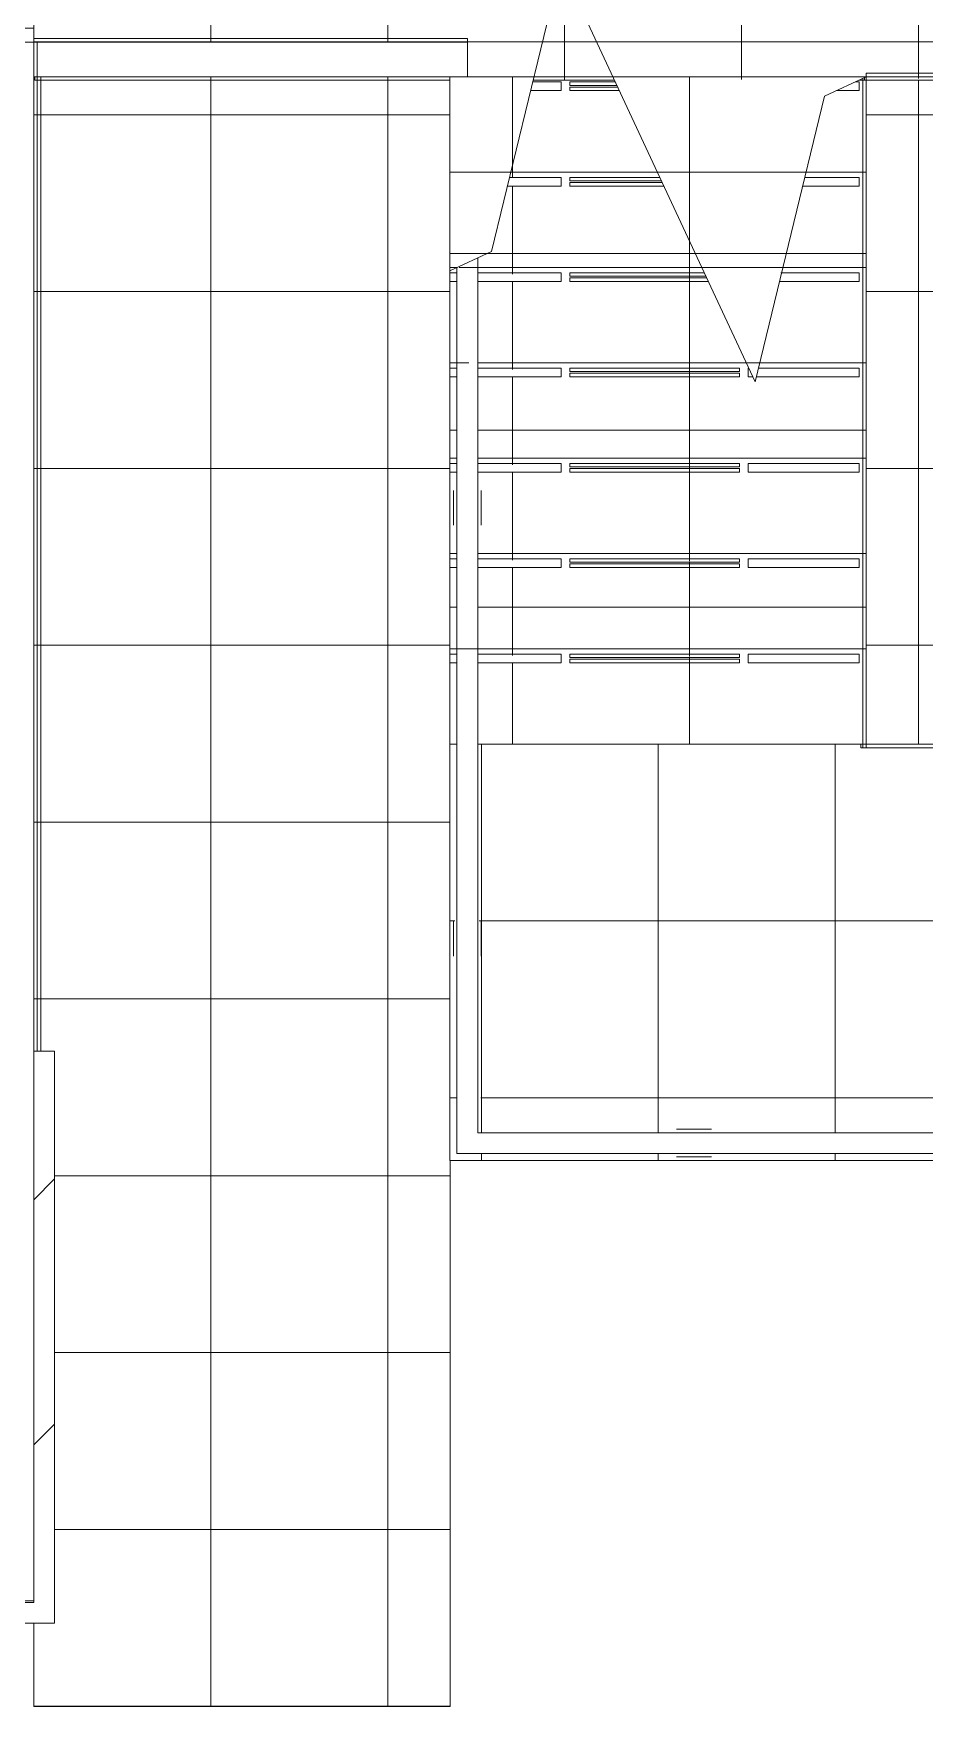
# Model space of a CAD drawing. Header units: metres. Extents: x 3856 to 4207, y -1118 to -691.
# Drawn here: x 3949.831 to 3952.4, y -996.427 to -991.602 of the extents above; entities that cross this region are included whole.
import ezdxf

# ---------------------------------------------------------------- set-up
doc = ezdxf.new("R2010")
doc.units = ezdxf.units.M
doc.linetypes.add('Basculante', pattern=[0.003, 0.002, -0.001])
doc.linetypes.add('Derribado', pattern=[0.0048, 0.0032, -0.0016])
for name, color, linetype, lineweight in [('_Above_ Nosing Lines', 7, 'Basculante', 9), ('_Above_ Outlines', 7, 'Basculante', 9), ('_Above_ Riser Lines', 7, 'Basculante', 9), ('Balusters', 7, 'Continuous', 9), ('Cut Marks', 7, 'Continuous', 9), ('Cut Pattern', 7, 'Continuous', 18), ('Detail Items', 7, 'Continuous', 9), ('Doors', 7, 'Continuous', 9), ('Floors', 7, 'Continuous', 9), ('Linea de proyección', 7, 'Derribado', 9), ('Nosing Lines', 7, 'Continuous', 9), ('Outlines', 7, 'Continuous', 9), ('Panel', 7, 'Continuous', 9), ('Railings', 7, 'Continuous', 9), ('Riser Lines', 7, 'Basculante', 9), ('Surface Pattern', 7, 'Continuous', 9), ('Top Rails', 7, 'Continuous', 9), ('Treads_Risers', 7, 'Continuous', 9), ('Walls', 7, 'Continuous', 9)]:
    doc.layers.add(name, color=color, linetype=linetype, lineweight=lineweight)
pattern_1 = [(0, (3952.232, -991.727), (0, 0.51), []), (90, (3952.232, -991.727), (-0.51, 3e-17), [])]
pattern_2 = [(45, (0, 0), (-0.35355339, 0.35355339), [])]

# ---------------------------------------------------------------- blocks, each defined once
blk = doc.blocks.new('COUR-PUERTA-SIMPLE - 100 cm x 210 cm-12032427-IMPLANTACIÓN - KIT COMERCIAL')
at = {"layer": 'Detail Items'}
for p, q in [((0.44, -0.04), (0.48, -0.04)), ((0.44, -1), (0.44, -0.04)), ((0.44, -0.04), (0.44, -1)), ((0.48, -0.04), (0.44, -0.04)), ((0.46, -0.04), (0.46, -0.0415)), ((0.48, -0.04), (0.48, -1)), ((0.48, -1), (0.48, -0.04)), ((0.48, -1), (0.44, -1)), ((0.44, -1), (0.48, -1))]:
    blk.add_line(p, q, dxfattribs=at)
at = {"layer": 'Doors'}
for p, q in [((-0.5, 0.05), (-0.46, 0.05)), ((-0.5, -0.05), (-0.5, 0.05)), ((-0.46, 0.05), (-0.46, 0)), ((0.46, 0.05), (0.5, 0.05)), ((0.46, 0), (0.46, 0.05)), ((0.5, 0.05), (0.5, -0.05)), ((-0.48, 0), (-0.48, -0.05)), ((-0.46, 0), (-0.48, 0)), ((-0.3857, 0.0064), (-0.389, 0)), ((-0.3543, 0.0064), (-0.3857, 0.0064)), ((-0.3543, 0.0064), (-0.3857, 0.0064)), ((-0.3827, 0.0254), (-0.3827, 0.0222)), ((-0.37, 0.0254), (-0.3827, 0.0254)), ((-0.3827, 0.0222), (-0.37, 0.0222)), ((-0.3827, 0.0222), (-0.3827, 0.0064)), ((-0.3573, 0.0222), (-0.3827, 0.0222)), ((-0.3573, 0.0222), (-0.3827, 0.0222)), ((-0.3827, 0.0064), (-0.3573, 0.0064)), ((-0.3827, 0.0064), (-0.3573, 0.0064)), ((-0.37, 0.0254), (-0.2842, 0.0254)), ((-0.2842, 0.0254), (-0.37, 0.0254)), ((-0.37, 0.0254), (-0.37, 0.0222)), ((-0.37, 0.0222), (-0.37, 0.0254)), ((-0.37, 0.0222), (-0.2842, 0.0222)), ((-0.2842, 0.0222), (-0.37, 0.0222)), ((-0.3573, 0.0064), (-0.3573, 0.0222)), ((-0.3509, 0), (-0.3543, 0.0064)), ((-0.2842, 0.0222), (-0.2842, 0.0099)), ((-0.2842, 0.0099), (-0.2842, 0.0222)), ((-0.2842, 0.0099), (-0.2811, 0.0099)), ((-0.2811, 0.0099), (-0.2842, 0.0099)), ((-0.2811, 0.0099), (-0.2811, 0.0223)), ((-0.2811, 0.0223), (-0.2811, 0.0099)), ((-0.389, -0.04), (-0.3857, -0.0464)), ((-0.3857, -0.0464), (-0.3543, -0.0464)), ((-0.3857, -0.0464), (-0.3543, -0.0464)), ((-0.3827, -0.0464), (-0.3827, -0.0622)), ((-0.3573, -0.0464), (-0.3827, -0.0464)), ((-0.3573, -0.0464), (-0.3827, -0.0464)), ((-0.3573, -0.0622), (-0.3573, -0.0464)), ((-0.3543, -0.0464), (-0.3509, -0.04)), ((0.48, 0), (0.46, 0)), ((0.48, -0.04), (0.48, 0)), ((-0.48, -0.05), (-0.5, -0.05)), ((-0.3827, -0.0622), (-0.3827, -0.0654)), ((-0.37, -0.0622), (-0.3827, -0.0622)), ((-0.3827, -0.0622), (-0.3573, -0.0622)), ((-0.3827, -0.0622), (-0.3573, -0.0622)), ((-0.3827, -0.0654), (-0.37, -0.0654)), ((-0.37, -0.0622), (-0.2842, -0.0622)), ((-0.2842, -0.0622), (-0.37, -0.0622)), ((-0.37, -0.0654), (-0.37, -0.0622)), ((-0.37, -0.0622), (-0.37, -0.0654)), ((-0.37, -0.0654), (-0.2842, -0.0654)), ((-0.2842, -0.0654), (-0.37, -0.0654)), ((-0.2842, -0.0622), (-0.2842, -0.0499)), ((-0.2842, -0.0499), (-0.2842, -0.0622)), ((-0.2842, -0.0499), (-0.2811, -0.0499)), ((-0.2811, -0.0499), (-0.2842, -0.0499)), ((-0.2811, -0.0499), (-0.2811, -0.0623)), ((-0.2811, -0.0623), (-0.2811, -0.0499)), ((0.5, -0.05), (0.48, -0.05))]:
    blk.add_line(p, q, dxfattribs=at)
at = {"layer": 'Doors', "flags": 128}
for points in [[(-0.2842, 0.0254), (-0.2835, 0.0253), (-0.2829, 0.0251), (-0.2823, 0.0247), (-0.2818, 0.0242), (-0.2814, 0.0236), (-0.2812, 0.023), (-0.2811, 0.0223)], [(-0.2811, 0.0223), (-0.2812, 0.023), (-0.2814, 0.0236), (-0.2818, 0.0242), (-0.2823, 0.0247), (-0.2829, 0.0251), (-0.2835, 0.0253), (-0.2842, 0.0254)], [(-0.2842, -0.0654), (-0.2835, -0.0653), (-0.2829, -0.0651), (-0.2823, -0.0647), (-0.2818, -0.0642), (-0.2814, -0.0636), (-0.2812, -0.063), (-0.2811, -0.0623)], [(-0.2811, -0.0623), (-0.2812, -0.063), (-0.2814, -0.0636), (-0.2818, -0.0642), (-0.2823, -0.0647), (-0.2829, -0.0651), (-0.2835, -0.0653), (-0.2842, -0.0654)]]:
    blk.add_lwpolyline(points, dxfattribs=at)
at = {"layer": 'Linea de proyección'}
blk.add_arc((0.44, -0.0792), 0.9208, 177.5622, 270, dxfattribs=at)
at = {"layer": 'Panel'}
for p, q in [((-0.48, -0.04), (-0.48, 0)), ((-0.48, 0), (0.48, 0)), ((0.44, -0.04), (-0.48, -0.04)), ((0.48, 0), (0.48, -0.04))]:
    blk.add_line(p, q, dxfattribs=at)
blk = doc.blocks.new('Railing - 13048 _ 37248-12158296-IMPLANTACIÓN - KIT COMERCIAL')
at = {"layer": 'Balusters'}
for p, q in [((-0.04, 0.05), (-0.04, 0)), ((0.04, -0.05), (0.04, 0.05))]:
    blk.add_line(p, q, dxfattribs=at)
blk = doc.blocks.new('Railing - 13048 _ 37248-12160565-IMPLANTACIÓN - KIT COMERCIAL')
at = {"layer": 'Balusters'}
for p, q in [((-0.04, 0.05), (-0.04, -0.05)), ((0.04, -0.05), (0.04, 0.05))]:
    blk.add_line(p, q, dxfattribs=at)
blk = doc.blocks.new('Railing - 13048 _ 37248-V171-IMPLANTACIÓN - KIT COMERCIAL')
at = {"layer": 'Balusters'}
for p, q in [((-0.04, 0.05), (-0.04, -0.05)), ((0.04, -0.05), (0.04, 0.05))]:
    blk.add_line(p, q, dxfattribs=at)
blk = doc.blocks.new('Railing - 13048 _ 37248-12160568-IMPLANTACIÓN - KIT COMERCIAL')
at = {"layer": 'Balusters'}
for p, q in [((-0.04, 0.05), (-0.04, -0.05)), ((0.04, -0.05), (0.04, 0.05))]:
    blk.add_line(p, q, dxfattribs=at)
blk = doc.blocks.new('Railing - Railing-12160326-IMPLANTACIÓN - KIT COMERCIAL')
for name, p, rotation in [('Railing - 13048 _ 37248-12158296-IMPLANTACIÓN - KIT COMERCIAL', (3975.2664, -1020.3196), 180), ('Railing - 13048 _ 37248-12160568-IMPLANTACIÓN - KIT COMERCIAL', (3975.2664, -1021.5624), 180), ('Railing - 13048 _ 37248-V171-IMPLANTACIÓN - KIT COMERCIAL', (3975.2664, -1022.8053), 180), ('Railing - 13048 _ 37248-V171-IMPLANTACIÓN - KIT COMERCIAL', (3973.37, -1023.3946), 90), ('Railing - 13048 _ 37248-V171-IMPLANTACIÓN - KIT COMERCIAL', (3974.6128, -1023.3946), 90)]:
    blk.add_blockref(name, p, dxfattribs=dict(rotation=rotation))
for name, p in [('Railing - 13048 _ 37248-12160565-IMPLANTACIÓN - KIT COMERCIAL', (3972.7164, -1021.5624)), ('Railing - 13048 _ 37248-V171-IMPLANTACIÓN - KIT COMERCIAL', (3972.7164, -1022.8053))]:
    blk.add_blockref(name, p)
blk = doc.blocks.new('Top Rail Type - Top Rail_Internal_-12160342-IMPLANTACIÓN - KIT COMERCIAL')
at = {"layer": 'Top Rails'}
for p, q in [((3972.6864, -1021.9696), (3972.6864, -1020.8696)), ((3972.7464, -1020.8419), (3972.7464, -1021.9696)), ((3975.2364, -1021.8474), (3975.2964, -1021.8474)), ((3975.2364, -1022.2446), (3975.2364, -1021.8474)), ((3975.2964, -1021.8474), (3975.2964, -1022.2446)), ((3972.6864, -1021.9696), (3972.7464, -1021.9696)), ((3972.6864, -1022.2446), (3972.6864, -1021.9696)), ((3972.7464, -1021.9696), (3972.7464, -1022.2446)), ((3972.6864, -1023.4246), (3972.6864, -1022.2446)), ((3972.7464, -1022.2446), (3972.7464, -1023.3646)), ((3975.2364, -1022.5196), (3975.2364, -1022.2446)), ((3975.2964, -1022.2446), (3975.2964, -1022.5196)), ((3975.2364, -1023.3646), (3975.2364, -1022.5196)), ((3975.2964, -1022.5196), (3975.2364, -1022.5196)), ((3975.2964, -1022.5196), (3975.2964, -1023.4246)), ((3972.7464, -1023.3646), (3975.2364, -1023.3646)), ((3975.2964, -1023.4246), (3972.6864, -1023.4246))]:
    blk.add_line(p, q, dxfattribs=at)
blk = doc.blocks.new('Top Rail Type - Top Rail_Internal_-V172-IMPLANTACIÓN - KIT COMERCIAL')
at = {"layer": 'Top Rails'}
for p, q in [((3975.2364, -1020.2696), (3975.2964, -1020.2696)), ((3975.2364, -1020.5946), (3975.2364, -1020.2696)), ((3975.2964, -1020.5946), (3975.2964, -1020.2696)), ((3975.2364, -1022.5196), (3975.2364, -1020.5946)), ((3975.2964, -1022.5196), (3975.2964, -1020.5946)), ((3972.6864, -1020.8696), (3972.6864, -1021.9696)), ((3972.7464, -1020.8419), (3972.7464, -1021.9696)), ((3972.6864, -1021.9696), (3972.6864, -1023.4246)), ((3972.7464, -1021.9696), (3972.7464, -1023.3646)), ((3975.2364, -1023.3646), (3975.2364, -1022.5196)), ((3975.2964, -1023.4246), (3975.2964, -1022.5196)), ((3972.7464, -1023.3646), (3975.2364, -1023.3646)), ((3972.6864, -1023.4246), (3975.2964, -1023.4246))]:
    blk.add_line(p, q, dxfattribs=at)
blk = doc.blocks.new('EDIFICIO TIPO A_rvt-1-IMPLANTACIÓN - KIT COMERCIAL')
at = {"layer": 'Cut Pattern', "lineweight": 9, "true_color": 0x0f0f0f}
h = blk.add_hatch(dxfattribs=at)
h.set_pattern_fill('FP_6', color=250, style=0, pattern_type=2)
h.set_pattern_definition(pattern_2)
h.paths.add_polyline_path([(3949.8918, -996.1873), (3949.8918, -994.5373), (3949.8318, -994.5373), (3949.8318, -996.1873)])
h = blk.add_hatch(dxfattribs=at)
h.set_pattern_fill('FP_6', color=250, style=0, pattern_type=2)
h.set_pattern_definition(pattern_2)
h.paths.add_polyline_path([(3948.9068, -996.1873), (3949.8318, -996.1873), (3949.8318, -996.1273), (3948.9068, -996.1273)])
at = {"layer": 'Surface Pattern', "true_color": 0x808080}
h = blk.add_hatch(dxfattribs=at)
h.set_pattern_fill('FP_38', color=8, style=0, pattern_type=2)
h.set_pattern_definition([(270, (3950.852, -925.327), (0.51, 3e-17), []), (0, (3950.852, -925.327), (0, 0.51), [])])
h.paths.add_polyline_path([(3951.2742, -991.7373), (3953.5918, -991.7273), (3953.6018, -991.6773), (3953.633, -991.6773), (3953.633, -991.6273), (3954.8818, -991.6273), (3954.8818, -990.3373), (3949.8318, -990.3373), (3949.8318, -991.6273), (3951.0822, -991.6273), (3951.0822, -991.7273), (3951.2717, -991.7373)])
h = blk.add_hatch(dxfattribs=at)
h.set_pattern_fill('FP_20', color=8, style=0, pattern_type=2)
h.set_pattern_definition([(270, (3949.832, -925.537), (0.51, 3e-17), []), (0, (3949.832, -925.537), (0, 0.51), [])])
h.paths.add_polyline_path([(3954.8218, -996.4273), (3954.8818, -996.4273), (3954.8818, -996.1873), (3954.8218, -996.1873), (3954.8234, -994.5373), (3954.8818, -994.5373), (3954.8818, -991.7273), (3953.6818, -991.7273), (3953.6814, -996.4273), (3954.6139, -996.4273)])
h.paths.add_polyline_path([(3951.0322, -996.4273), (3951.0318, -991.7273), (3949.8318, -991.7273), (3949.8318, -994.5373), (3949.8918, -994.5373), (3949.8918, -996.1873), (3949.8318, -996.1873), (3949.8318, -996.4273), (3949.8918, -996.4273)])
h.paths.add_polyline_path([(3952.4818, -993.6523), (3952.4818, -991.7373), (3952.2318, -991.7373), (3952.2318, -993.6523)])
at = {"layer": 'Treads_Risers', "true_color": 0xd6cec9}
h = blk.add_hatch(dxfattribs=at)
h.set_pattern_fill('FP_25', color=254, style=0, pattern_type=2)
h.set_pattern_definition(pattern_1)
h.paths.add_polyline_path([(3951.6295, -992.0023), (3952.0585, -992.0023), (3952.1118, -991.7833), (3952.2318, -991.7273), (3951.5013, -991.7273), (3951.5811, -991.8985)])
h.paths.add_polyline_path([(3951.0318, -992.0023), (3951.2073, -992.0023), (3951.2742, -991.7273), (3951.0318, -991.7273), (3951.0318, -991.8985)])
h = blk.add_hatch(dxfattribs=at)
h.set_pattern_fill('FP_25', color=254, style=0, pattern_type=2)
h.set_pattern_definition(pattern_1)
h.paths.add_polyline_path([(3952.0585, -992.0023), (3952.2318, -992.0023), (3952.2318, -991.7373), (3952.2118, -991.7423), (3952.2118, -991.7673), (3952.146, -991.7673), (3952.1118, -991.7833), (3952.0838, -991.8985)])
h.paths.add_polyline_path([(3951.2073, -992.0023), (3951.6295, -992.0023), (3951.5199, -991.7673), (3951.5153, -991.7573), (3951.5013, -991.7523), (3951.5083, -991.7423), (3951.5013, -991.7373), (3951.352, -991.7423), (3951.352, -991.7673), (3951.2644, -991.7673), (3951.2326, -991.8985)])
h = blk.add_hatch(dxfattribs=at)
h.set_pattern_fill('FP_25', color=254, style=0, pattern_type=2)
h.set_pattern_definition(pattern_1)
h.paths.add_polyline_path([(3951.7578, -992.2773), (3951.9917, -992.2773), (3952.0585, -992.0023), (3951.6295, -992.0023)])
h.paths.add_polyline_path([(3951.0523, -992.2773), (3951.1518, -992.231), (3951.2073, -992.0023), (3951.0318, -992.0023), (3951.0318, -992.2773)])
h = blk.add_hatch(dxfattribs=at)
h.set_pattern_fill('FP_25', color=254, style=0, pattern_type=2)
h.set_pattern_definition(pattern_1)
h.paths.add_polyline_path([(3951.377, -992.2773), (3951.7578, -992.2773), (3951.6482, -992.0423), (3951.6435, -992.0323), (3951.6295, -992.0273), (3951.6365, -992.0173), (3951.6295, -992.0023), (3951.2073, -992.0023), (3951.2073, -992.0173), (3951.352, -992.0273), (3951.352, -992.0423), (3951.1976, -992.0423), (3951.1518, -992.231), (3951.1118, -992.2496), (3951.1118, -992.2773), (3951.352, -992.2773)])
h.paths.add_polyline_path([(3952.2318, -992.2773), (3952.2318, -992.0023), (3952.0585, -992.0023), (3952.0585, -992.0173), (3952.2118, -992.0173), (3952.2118, -992.0423), (3952.0488, -992.0423), (3951.9917, -992.2773), (3952.2118, -992.2773)])
h = blk.add_hatch(dxfattribs=at)
h.set_pattern_fill('FP_25', color=254, style=0, pattern_type=2)
h.set_pattern_definition(pattern_1)
h.paths.add_polyline_path([(3951.9249, -992.5523), (3952.2318, -992.5523), (3952.2318, -992.2773), (3951.9917, -992.2773), (3951.9917, -992.2923), (3952.2118, -992.2923), (3952.2118, -992.3173), (3951.982, -992.3173), (3951.947, -992.4614)])
h.paths.add_polyline_path([(3951.377, -992.5523), (3951.886, -992.5523), (3951.7764, -992.3173), (3951.7718, -992.3073), (3951.7578, -992.3023), (3951.7648, -992.2923), (3951.7578, -992.2773), (3951.1118, -992.2773), (3951.1118, -992.2923), (3951.352, -992.3023), (3951.352, -992.3173), (3951.1118, -992.3173), (3951.1118, -992.5523), (3951.352, -992.5523)])
h.paths.add_polyline_path([(3951.0318, -992.5523), (3951.0518, -992.5523), (3951.0518, -992.3173), (3951.0318, -992.3173)])
h.paths.add_polyline_path([(3951.0318, -992.2923), (3951.0518, -992.2923), (3951.0518, -992.2773), (3951.0318, -992.2773)])
h = blk.add_hatch(dxfattribs=at)
h.set_pattern_fill('FP_25', color=254, style=0, pattern_type=2)
h.set_pattern_definition(pattern_1)
h.paths.add_polyline_path([(3951.7578, -992.8273), (3952.2318, -992.8273), (3952.2318, -992.5523), (3951.9249, -992.5523), (3951.9249, -992.5673), (3952.2118, -992.5673), (3952.2118, -992.5923), (3951.9151, -992.5923), (3951.9047, -992.5923), (3951.8916, -992.5923), (3951.886, -992.5523), (3951.1118, -992.5523), (3951.1118, -992.5673), (3951.352, -992.5773), (3951.352, -992.5923), (3951.1118, -992.5923), (3951.1118, -992.8273), (3951.377, -992.8273)])
h.paths.add_polyline_path([(3951.0318, -992.8273), (3951.0518, -992.8273), (3951.0518, -992.5923), (3951.0318, -992.5923)])
h.paths.add_polyline_path([(3951.0518, -992.5673), (3951.0518, -992.5523), (3951.0318, -992.5523), (3951.0318, -992.5673)])
h = blk.add_hatch(dxfattribs=at)
h.set_pattern_fill('FP_25', color=254, style=0, pattern_type=2)
h.set_pattern_definition(pattern_1)
h.paths.add_polyline_path([(3951.352, -993.1023), (3952.2318, -993.1023), (3952.2318, -992.8273), (3951.1118, -992.8273), (3951.1218, -992.8423), (3951.352, -992.8523), (3951.352, -992.8673), (3951.1118, -992.8673), (3951.1218, -993.1023)])
h.paths.add_polyline_path([(3951.0518, -993.1023), (3951.0418, -992.8673), (3951.0318, -992.8673), (3951.0418, -993.1023)])
h.paths.add_polyline_path([(3952.2118, -992.8673), (3951.8916, -992.8573), (3951.8916, -992.8423), (3952.2118, -992.8423)])
h.paths.add_polyline_path([(3951.0318, -992.8423), (3951.0518, -992.8423), (3951.0418, -992.8273), (3951.0318, -992.8273)])
h = blk.add_hatch(dxfattribs=at)
h.set_pattern_fill('FP_25', color=254, style=0, pattern_type=2)
h.set_pattern_definition(pattern_1)
h.paths.add_polyline_path([(3951.377, -993.3773), (3952.2318, -993.3773), (3952.2318, -993.1023), (3951.1118, -993.1023), (3951.1118, -993.1173), (3951.352, -993.1273), (3951.352, -993.1423), (3951.1118, -993.1423), (3951.1118, -993.3773), (3951.352, -993.3773)])
h.paths.add_polyline_path([(3951.0318, -993.3773), (3951.0518, -993.3773), (3951.0518, -993.1423), (3951.0318, -993.1423)])
h.paths.add_polyline_path([(3951.8916, -993.1423), (3951.8916, -993.1173), (3952.2118, -993.1173), (3952.2118, -993.1423), (3951.947, -993.1423)])
h.paths.add_polyline_path([(3951.377, -993.1273), (3951.377, -993.1173), (3951.8666, -993.1273)])
h.paths.add_polyline_path([(3951.0318, -993.1173), (3951.0518, -993.1173), (3951.0518, -993.1023), (3951.0318, -993.1023)])
h = blk.add_hatch(dxfattribs=at)
h.set_pattern_fill('FP_25', color=254, style=0, pattern_type=2)
h.set_pattern_definition(pattern_1)
h.paths.add_polyline_path([(3951.1118, -993.6523), (3952.2318, -993.6523), (3952.2318, -993.3773), (3951.1118, -993.3773), (3951.1118, -993.3923), (3951.352, -993.4023), (3951.352, -993.4173), (3951.1118, -993.4173), (3951.1118, -993.5796)])
h.paths.add_polyline_path([(3951.0318, -993.6523), (3951.0518, -993.6523), (3951.0518, -993.4173), (3951.0318, -993.4173), (3951.0318, -993.5796)])
h.paths.add_polyline_path([(3951.947, -993.4173), (3951.8916, -993.4073), (3951.8916, -993.3923), (3952.2118, -993.3923), (3952.2118, -993.4173)])
h.paths.add_polyline_path([(3951.377, -993.4023), (3951.377, -993.3923), (3951.8666, -993.4023)])
h.paths.add_polyline_path([(3951.0518, -993.3923), (3951.0518, -993.3773), (3951.0318, -993.3773), (3951.0318, -993.3923)])
h = blk.add_hatch(dxfattribs=at)
h.set_pattern_fill('FP_23', color=254, style=0, pattern_type=2)
h.set_pattern_definition([(0, (3951.632, -993.652), (0, 0.51), []), (90, (3951.632, -993.652), (-0.51, 3e-17), [])])
h.paths.add_polyline_path([(3951.947, -994.8523), (3953.6818, -994.8523), (3953.6818, -993.6523), (3953.6618, -993.6523), (3953.6618, -994.8323), (3951.0518, -994.8323), (3951.0418, -993.6523), (3951.0318, -993.6523), (3951.0318, -994.8523), (3951.7853, -994.8523)])
h.paths.add_polyline_path([(3951.1284, -994.7723), (3953.6018, -994.7723), (3953.6018, -993.6523), (3951.1118, -993.6523), (3951.1218, -994.7723)])
at = {"layer": '_Above_ Nosing Lines'}
for p, q in [((3951.6295, -992.0023), (3951.2073, -992.0023)), ((3952.2318, -992.0023), (3952.0585, -992.0023)), ((3951.7578, -992.2773), (3951.0523, -992.2773)), ((3952.2318, -992.2773), (3951.9917, -992.2773)), ((3951.886, -992.5523), (3951.0318, -992.5523)), ((3952.2318, -992.5523), (3951.9249, -992.5523)), ((3952.2318, -992.8273), (3951.0318, -992.8273)), ((3952.2318, -993.1023), (3951.0318, -993.1023)), ((3952.2318, -993.3773), (3951.0318, -993.3773))]:
    blk.add_line(p, q, dxfattribs=at)
at = {"layer": '_Above_ Outlines'}
for p, q in [((3951.5013, -991.7273), (3951.2742, -991.7273)), ((3952.2318, -991.7273), (3952.2318, -993.6523)), ((3951.0318, -992.2869), (3951.0318, -993.6523)), ((3951.0318, -993.6523), (3951.0318, -994.8523)), ((3952.2318, -993.6523), (3951.0318, -993.6523)), ((3952.4818, -993.6523), (3952.2318, -993.6523)), ((3951.0318, -994.8523), (3953.6818, -994.8523))]:
    blk.add_line(p, q, dxfattribs=at)
at = {"layer": '_Above_ Riser Lines'}
for p, q in [((3951.5013, -991.7273), (3951.2742, -991.7273)), ((3951.6295, -992.0023), (3951.2073, -992.0023)), ((3952.2318, -992.0023), (3952.0585, -992.0023)), ((3951.7578, -992.2773), (3951.0523, -992.2773)), ((3952.2318, -992.2773), (3951.9917, -992.2773)), ((3951.886, -992.5523), (3951.0318, -992.5523)), ((3952.2318, -992.5523), (3951.9249, -992.5523)), ((3952.2318, -992.8273), (3951.0318, -992.8273)), ((3952.2318, -993.1023), (3951.0318, -993.1023)), ((3952.2318, -993.3773), (3951.0318, -993.3773))]:
    blk.add_line(p, q, dxfattribs=at)
at = {"layer": 'Cut Marks'}
for p, q in [((3951.1518, -992.231), (3951.352, -991.4071)), ((3951.352, -991.4071), (3951.9115, -992.6071)), ((3952.1118, -991.7833), (3952.2318, -991.7273)), ((3951.9115, -992.6071), (3952.1118, -991.7833)), ((3951.0318, -992.2869), (3951.1518, -992.231))]:
    blk.add_line(p, q, dxfattribs=at)
at = {"layer": 'Floors'}
for p, q in [((3949.8318, -991.7273), (3949.8318, -994.5373)), ((3951.2644, -991.7673), (3951.352, -991.7673)), ((3951.352, -991.7423), (3951.2705, -991.7423)), ((3951.2717, -991.7373), (3951.506, -991.7373)), ((3951.352, -991.7673), (3951.352, -991.7423)), ((3951.5083, -991.7423), (3951.377, -991.7423)), ((3951.377, -991.7423), (3951.377, -991.7523)), ((3951.377, -991.7523), (3951.513, -991.7523)), ((3951.5153, -991.7573), (3951.377, -991.7573)), ((3951.377, -991.7573), (3951.377, -991.7673)), ((3951.377, -991.7673), (3951.5199, -991.7673)), ((3952.146, -991.7673), (3952.2118, -991.7673)), ((3952.2118, -991.7423), (3952.1996, -991.7423)), ((3952.2103, -991.7373), (3953.5918, -991.7373)), ((3952.2118, -991.7673), (3952.2118, -991.7423)), ((3951.352, -992.0173), (3951.2037, -992.0173)), ((3951.352, -992.0423), (3951.352, -992.0173)), ((3951.6365, -992.0173), (3951.377, -992.0173)), ((3951.377, -992.0173), (3951.377, -992.0273)), ((3952.2118, -992.0173), (3952.0549, -992.0173)), ((3952.2118, -992.0423), (3952.2118, -992.0173)), ((3951.1976, -992.0423), (3951.352, -992.0423)), ((3951.377, -992.0273), (3951.6412, -992.0273)), ((3951.6435, -992.0323), (3951.377, -992.0323)), ((3951.377, -992.0323), (3951.377, -992.0423)), ((3951.377, -992.0423), (3951.6482, -992.0423)), ((3952.0488, -992.0423), (3952.2118, -992.0423)), ((3951.0518, -992.2923), (3951.0318, -992.2923)), ((3951.0318, -992.2923), (3951.0318, -992.3173)), ((3951.352, -992.2923), (3951.1118, -992.2923)), ((3951.352, -992.3173), (3951.352, -992.2923)), ((3951.7648, -992.2923), (3951.377, -992.2923)), ((3951.377, -992.2923), (3951.377, -992.3023)), ((3951.377, -992.3023), (3951.7694, -992.3023)), ((3951.7718, -992.3073), (3951.377, -992.3073)), ((3951.377, -992.3073), (3951.377, -992.3173)), ((3952.2118, -992.2923), (3951.9859, -992.2923)), ((3952.2118, -992.3173), (3952.2118, -992.2923)), ((3951.0318, -992.3173), (3951.0518, -992.3173)), ((3951.1118, -992.3173), (3951.352, -992.3173)), ((3951.377, -992.3173), (3951.7764, -992.3173)), ((3951.982, -992.3173), (3952.2118, -992.3173)), ((3951.0518, -992.5673), (3951.0318, -992.5673)), ((3951.0318, -992.5673), (3951.0318, -992.5923)), ((3951.0318, -992.5923), (3951.0518, -992.5923)), ((3951.352, -992.5673), (3951.1118, -992.5673)), ((3951.1118, -992.5923), (3951.352, -992.5923)), ((3951.352, -992.5923), (3951.352, -992.5673)), ((3951.8666, -992.5673), (3951.377, -992.5673)), ((3951.377, -992.5673), (3951.377, -992.5773)), ((3951.377, -992.5773), (3951.8666, -992.5773)), ((3951.8666, -992.5823), (3951.377, -992.5823)), ((3951.377, -992.5823), (3951.377, -992.5923)), ((3951.377, -992.5923), (3951.8666, -992.5923)), ((3951.8666, -992.5773), (3951.8666, -992.5673)), ((3951.8666, -992.5923), (3951.8666, -992.5823)), ((3951.8916, -992.5673), (3951.8916, -992.5923)), ((3951.8916, -992.5923), (3951.9047, -992.5923)), ((3951.9151, -992.5923), (3952.2118, -992.5923)), ((3952.2118, -992.5673), (3951.9212, -992.5673)), ((3952.2118, -992.5923), (3952.2118, -992.5673)), ((3951.0518, -992.8423), (3951.0318, -992.8423)), ((3951.0318, -992.8423), (3951.0318, -992.8673)), ((3951.0318, -992.8673), (3951.0518, -992.8673)), ((3951.352, -992.8423), (3951.1118, -992.8423)), ((3951.1118, -992.8673), (3951.352, -992.8673)), ((3951.352, -992.8673), (3951.352, -992.8423)), ((3951.8666, -992.8423), (3951.377, -992.8423)), ((3951.377, -992.8423), (3951.377, -992.8523)), ((3951.377, -992.8523), (3951.8666, -992.8523)), ((3951.8666, -992.8573), (3951.377, -992.8573)), ((3951.377, -992.8573), (3951.377, -992.8673)), ((3951.377, -992.8673), (3951.8666, -992.8673)), ((3951.8666, -992.8523), (3951.8666, -992.8423)), ((3951.8666, -992.8673), (3951.8666, -992.8573)), ((3951.8916, -992.8423), (3951.8916, -992.8673)), ((3952.2118, -992.8423), (3951.8916, -992.8423)), ((3951.8916, -992.8673), (3952.2118, -992.8673)), ((3952.2118, -992.8673), (3952.2118, -992.8423)), ((3951.0518, -993.1173), (3951.0318, -993.1173)), ((3951.0318, -993.1173), (3951.0318, -993.1423)), ((3951.352, -993.1173), (3951.1118, -993.1173)), ((3951.352, -993.1423), (3951.352, -993.1173)), ((3951.8666, -993.1173), (3951.377, -993.1173)), ((3951.377, -993.1173), (3951.377, -993.1273)), ((3951.377, -993.1273), (3951.8666, -993.1273)), ((3951.8666, -993.1273), (3951.8666, -993.1173)), ((3951.8916, -993.1173), (3951.8916, -993.1423)), ((3952.2118, -993.1173), (3951.8916, -993.1173)), ((3952.2118, -993.1423), (3952.2118, -993.1173)), ((3951.0318, -993.1423), (3951.0518, -993.1423)), ((3951.1118, -993.1423), (3951.352, -993.1423)), ((3951.8666, -993.1323), (3951.377, -993.1323)), ((3951.377, -993.1323), (3951.377, -993.1423)), ((3951.377, -993.1423), (3951.8666, -993.1423)), ((3951.8666, -993.1423), (3951.8666, -993.1323)), ((3951.8916, -993.1423), (3952.2118, -993.1423)), ((3951.0518, -993.3923), (3951.0318, -993.3923)), ((3951.0318, -993.3923), (3951.0318, -993.4173)), ((3951.0318, -993.4173), (3951.0518, -993.4173)), ((3951.352, -993.3923), (3951.1118, -993.3923)), ((3951.1118, -993.4173), (3951.352, -993.4173)), ((3951.352, -993.4173), (3951.352, -993.3923)), ((3951.8666, -993.3923), (3951.377, -993.3923)), ((3951.377, -993.3923), (3951.377, -993.4023)), ((3951.377, -993.4023), (3951.8666, -993.4023)), ((3951.8666, -993.4073), (3951.377, -993.4073)), ((3951.377, -993.4073), (3951.377, -993.4173)), ((3951.377, -993.4173), (3951.8666, -993.4173)), ((3951.8666, -993.4023), (3951.8666, -993.3923)), ((3951.8666, -993.4173), (3951.8666, -993.4073)), ((3951.8916, -993.3923), (3951.8916, -993.4173)), ((3952.2118, -993.3923), (3951.8916, -993.3923)), ((3951.8916, -993.4173), (3952.2118, -993.4173)), ((3952.2118, -993.4173), (3952.2118, -993.3923)), ((3951.0322, -996.4273), (3951.0322, -994.8519)), ((3949.8318, -996.1873), (3949.8318, -996.4273)), ((3949.8318, -996.4273), (3951.0322, -996.4273))]:
    blk.add_line(p, q, dxfattribs=at)
at = {"layer": 'Nosing Lines'}
for p, q in [((3951.2073, -992.0023), (3951.0318, -992.0023)), ((3951.6295, -992.0023), (3951.2073, -992.0023)), ((3952.0585, -992.0023), (3951.6295, -992.0023)), ((3952.2318, -992.0023), (3952.0585, -992.0023)), ((3951.0523, -992.2773), (3951.0318, -992.2773)), ((3951.7578, -992.2773), (3951.1118, -992.2773)), ((3951.9917, -992.2773), (3951.7578, -992.2773)), ((3952.2318, -992.2773), (3951.9917, -992.2773)), ((3951.0518, -992.5523), (3951.0318, -992.5523)), ((3951.886, -992.5523), (3951.1118, -992.5523)), ((3951.9249, -992.5523), (3951.886, -992.5523)), ((3952.2318, -992.5523), (3951.9249, -992.5523)), ((3951.0518, -992.8273), (3951.0318, -992.8273)), ((3952.2318, -992.8273), (3951.1118, -992.8273)), ((3951.0518, -993.1023), (3951.0318, -993.1023)), ((3952.2318, -993.1023), (3951.1118, -993.1023)), ((3951.0518, -993.3773), (3951.0318, -993.3773)), ((3952.2318, -993.3773), (3951.1118, -993.3773))]:
    blk.add_line(p, q, dxfattribs=at)
at = {"layer": 'Outlines'}
for p, q in [((3951.2742, -991.7273), (3951.0318, -991.7273)), ((3951.0318, -991.7273), (3951.0318, -992.0023)), ((3952.2318, -991.7273), (3951.5013, -991.7273)), ((3952.2318, -991.7373), (3952.2318, -992.0023)), ((3951.0318, -992.0023), (3951.0318, -992.2773)), ((3952.2318, -992.0023), (3952.2318, -992.2773)), ((3951.0318, -992.2773), (3951.0318, -992.2923)), ((3951.0318, -992.2773), (3951.0318, -992.2869)), ((3952.2318, -992.2773), (3952.2318, -992.5523)), ((3951.0318, -992.3173), (3951.0318, -992.5523)), ((3951.0318, -992.5523), (3951.0318, -992.5673)), ((3951.0318, -992.5923), (3951.0318, -992.8273)), ((3952.2318, -992.5523), (3952.2318, -992.8273)), ((3951.0318, -992.8273), (3951.0318, -992.8423)), ((3952.2318, -992.8273), (3952.2318, -993.1023)), ((3951.0318, -992.8673), (3951.0318, -993.1023)), ((3951.0318, -993.1023), (3951.0318, -993.1173)), ((3952.2318, -993.1023), (3952.2318, -993.3773)), ((3951.0318, -993.1423), (3951.0318, -993.3773)), ((3951.0318, -993.3773), (3951.0318, -993.3923)), ((3951.0318, -993.4173), (3951.0318, -993.6523)), ((3952.2318, -993.3773), (3952.2318, -993.6523)), ((3951.0318, -993.6523), (3951.0318, -994.8523)), ((3951.0518, -993.6523), (3951.0318, -993.6523)), ((3952.2318, -993.6523), (3951.1118, -993.6523)), ((3952.4818, -993.6523), (3952.2318, -993.6523)), ((3951.0318, -994.8523), (3953.6818, -994.8523))]:
    blk.add_line(p, q, dxfattribs=at)
at = {"layer": 'Riser Lines'}
for p, q in [((3951.2742, -991.7273), (3951.0318, -991.7273)), ((3952.2318, -991.7273), (3951.5013, -991.7273)), ((3951.2073, -992.0023), (3951.0318, -992.0023)), ((3951.6295, -992.0023), (3951.2073, -992.0023)), ((3952.0585, -992.0023), (3951.6295, -992.0023)), ((3952.2318, -992.0023), (3952.0585, -992.0023)), ((3951.0523, -992.2773), (3951.0318, -992.2773)), ((3951.7578, -992.2773), (3951.1118, -992.2773)), ((3951.9917, -992.2773), (3951.7578, -992.2773)), ((3952.2318, -992.2773), (3951.9917, -992.2773)), ((3951.0518, -992.5523), (3951.0318, -992.5523)), ((3951.886, -992.5523), (3951.1118, -992.5523)), ((3951.9249, -992.5523), (3951.886, -992.5523)), ((3952.2318, -992.5523), (3951.9249, -992.5523)), ((3951.0518, -992.8273), (3951.0318, -992.8273)), ((3952.2318, -992.8273), (3951.1118, -992.8273)), ((3951.0518, -993.1023), (3951.0318, -993.1023)), ((3952.2318, -993.1023), (3951.1118, -993.1023)), ((3951.0518, -993.3773), (3951.0318, -993.3773)), ((3952.2318, -993.3773), (3951.1118, -993.3773))]:
    blk.add_line(p, q, dxfattribs=at)
at = {"layer": 'Walls'}
for p, q in [((3949.8318, -991.6173), (3951.0822, -991.6173)), ((3951.0822, -991.6273), (3949.8318, -991.6273)), ((3951.0822, -991.6273), (3951.0822, -991.6173)), ((3949.8318, -994.5373), (3949.8318, -991.7273)), ((3949.8418, -994.5373), (3949.8418, -991.7273)), ((3949.8418, -991.7273), (3949.8418, -994.5373)), ((3949.8418, -991.7273), (3949.8418, -994.5373)), ((3949.8518, -994.5373), (3949.8518, -991.7273)), ((3949.8518, -991.7273), (3949.8518, -994.5373)), ((3951.2742, -991.7273), (3951.5013, -991.7273)), ((3952.2318, -991.7173), (3952.4968, -991.7173)), ((3952.2318, -991.7173), (3952.2318, -991.7273)), ((3952.4968, -991.7273), (3952.2318, -991.7273)), ((3951.506, -991.7373), (3951.2717, -991.7373)), ((3948.9051, -996.1223), (3949.8318, -996.1223))]:
    blk.add_line(p, q, dxfattribs=at)
at = {"layer": 'Walls', "lineweight": 18}
for p, q in [((3949.8418, -991.6273), (3949.8318, -991.6273)), ((3949.8318, -991.6273), (3949.8318, -994.5373)), ((3951.0822, -991.6273), (3949.8318, -991.6273)), ((3949.8318, -991.6273), (3949.8318, -991.7273)), ((3949.8418, -994.5373), (3949.8418, -991.6273)), ((3951.0822, -991.7273), (3951.0822, -991.6273)), ((3949.8318, -991.7273), (3951.0318, -991.7273)), ((3951.0318, -991.7273), (3949.8351, -991.7273)), ((3949.8351, -991.7273), (3949.8351, -991.7373)), ((3952.2268, -991.7273), (3952.2268, -991.7373)), ((3952.4818, -991.7273), (3952.2318, -991.7273)), ((3952.2318, -993.6623), (3952.2318, -991.7273)), ((3949.8351, -991.7373), (3951.0318, -991.7373)), ((3952.2218, -991.732), (3952.2218, -993.6623)), ((3952.2268, -991.7373), (3952.4818, -991.7373)), ((3952.4818, -993.6523), (3952.2168, -993.6523)), ((3952.2168, -993.6523), (3952.2168, -993.6623)), ((3952.2168, -993.6623), (3952.4918, -993.6623)), ((3952.2218, -993.6623), (3952.2318, -993.6623)), ((3949.8318, -994.5373), (3949.8418, -994.5373)), ((3949.8318, -994.5373), (3949.8318, -996.1273)), ((3949.8918, -994.5373), (3949.8318, -994.5373)), ((3949.8918, -996.1873), (3949.8918, -994.5373)), ((3949.8318, -996.1273), (3948.9068, -996.1273)), ((3948.9068, -996.1873), (3949.8318, -996.1873)), ((3949.8318, -996.1873), (3949.8918, -996.1873))]:
    blk.add_line(p, q, dxfattribs=at)
at = {"layer": 'Doors', "lineweight": 9, "rotation": 270}
blk.add_blockref('COUR-PUERTA-SIMPLE - 100 cm x 210 cm-12032427-IMPLANTACIÓN - KIT COMERCIAL', (3949.7818, -991.1273), dxfattribs=at)
at = {"layer": 'Railings', "lineweight": 9}
blk.add_blockref('Railing - Railing-12160326-IMPLANTACIÓN - KIT COMERCIAL', (-21.6347, 28.5922), dxfattribs=at)
at = {"layer": 'Top Rails', "lineweight": 9}
for name in ['Top Rail Type - Top Rail_Internal_-V172-IMPLANTACIÓN - KIT COMERCIAL', 'Top Rail Type - Top Rail_Internal_-12160342-IMPLANTACIÓN - KIT COMERCIAL']:
    blk.add_blockref(name, (-21.6347, 28.5922), dxfattribs=at)

msp = doc.modelspace()

# ---------------------------------------------------------------- block references
at = {"lineweight": 5}
msp.add_blockref('EDIFICIO TIPO A_rvt-1-IMPLANTACIÓN - KIT COMERCIAL', (0, 0), dxfattribs=at)

doc.saveas('drawing.dxf')
